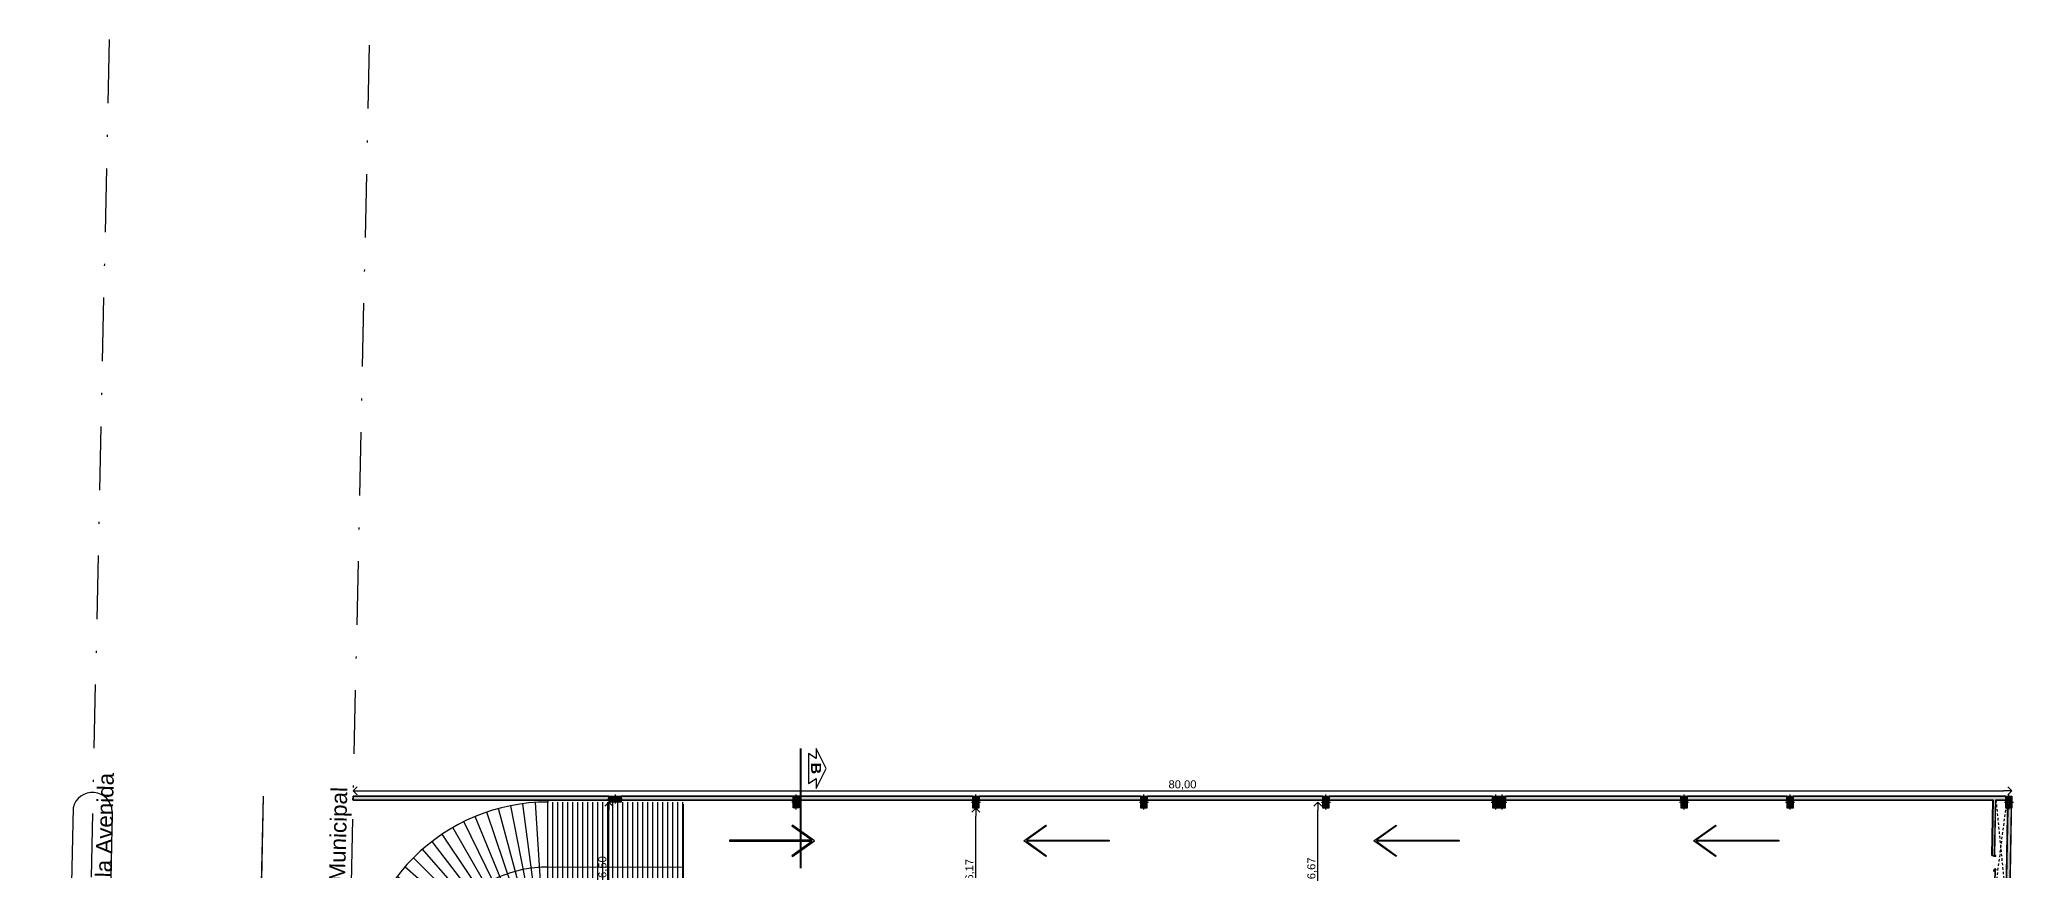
# Model space of a CAD drawing. Extents: x 306 to 2240, y 18 to 779.
# Drawn here: x 1221.9 to 1320.6, y 406.6 to 448.2 of the extents above; entities that cross this region are included whole.
import ezdxf
from ezdxf.enums import TextEntityAlignment as Align

# ---------------------------------------------------------------- set-up
doc = ezdxf.new("R2010")
doc.units = 0
doc.header["$MEASUREMENT"] = 0
doc.header["$PDMODE"] = 3
doc.linetypes.add('DASHDOT', pattern=[25.4, 12.7, -6.35, 0, -6.35])
doc.linetypes.add('HIDDEN2', pattern=[0.1875, 0.125, -0.0625])
for name, color, linetype in [('0603', 1, 'Continuous'), ('Aberturas', 2, 'Continuous'), ('COTAS', 2, 'Continuous'), ('EQUIPAMIENTOS APOYO', 1, 'Continuous'), ('est estructura', 5, 'Continuous'), ('Estructura Color', 90, 'Continuous'), ('Estructura Textura', 1, 'Continuous'), ('Linea de Est', 2, 'Continuous'), ('Línea de Corte', 2, 'Continuous'), ('MAMPOSTERIA', 6, 'Continuous'), ('PILARES SUBSUELO', 6, 'Continuous'), ('Piso', 1, 'Continuous'), ('Proyeccion', 1, 'Continuous'), ('rampa', 2, 'Continuous')]:
    doc.layers.add(name, color=color, linetype=linetype)
doc.styles.add('arial', font='arial.ttf')
doc.styles.add('Arial Black', font='')
doc.styles.get("Standard").update_dxf_attribs({"font": 'arial.ttf'})
doc.styles.get('Arial Black').set_extended_font_data('Arial Black')
doc.dimstyles.new('Cota 200', dxfattribs={"dimtxt": 0.4, "dimasz": 0.4, "dimexe": 1.25, "dimexo": 0.625, "dimgap": 0.05, "dimtad": 1, "dimzin": 1, "dimtxsty": 'arial', "dimblk": 'OPEN90', "dimcen": 0, "dimse1": 1, "dimse2": 1, "dimclrd": 1, "dimclrt": 2, "dimadec": 0, "dimazin": 0, "dimtfac": 1, "dimtix": 1, "dimtmove": 0, "dimatfit": 3, "dimldrblk": 'OPEN90', "dimfxl": 1, "dimarcsym": 0})

# ---------------------------------------------------------------- blocks, each defined once
blk = doc.blocks.new('_Open90')
at = {"color": 0, "linetype": 'ByBlock', "lineweight": -2}
for p, q in [((0, 0), (-1, 0)), ((-0.5, 0.5), (0, 0)), ((0, 0), (-0.5, -0.5))]:
    blk.add_line(p, q, dxfattribs=at)
blk = doc.blocks.new('*D201')
at = {"layer": 'COTAS', "color": 1, "linetype": 'Continuous', "lineweight": -2, "transparency": 16777216}
blk.add_line((1268.76, 403.977), (1268.76, 409.352), dxfattribs=at)
at = {"layer": 'Defpoints', "color": 0, "transparency": 16777216}
for p in [(1268.61, 409.752), (1268.76, 409.752), (1268.46, 403.577)]:
    blk.add_point(p, dxfattribs=at)
at = {"layer": 'COTAS', "color": 1, "lineweight": -2, "transparency": 16777216, "xscale": 0.4, "yscale": 0.4, "zscale": 0.4}
for p, rotation in [((1268.76, 409.752), 90), ((1268.76, 403.577), 270)]:
    blk.add_blockref('_Open90', p, dxfattribs=dict(at, rotation=rotation))
at = {"layer": 'COTAS', "color": 2, "transparency": 16777216, "insert": (1268.469, 406.665), "char_height": 0.4, "attachment_point": 5, "rotation": 90, "style": 'arial'}
blk.add_mtext('6,17', dxfattribs=at)
blk = doc.blocks.new('*D215')
at = {"layer": 'COTAS', "color": 1, "linetype": 'Continuous', "lineweight": -2, "transparency": 16777216}
blk.add_line((1250.413, 403.952), (1250.413, 409.652), dxfattribs=at)
at = {"layer": 'Defpoints', "color": 0, "transparency": 16777216}
for p in [(1250.413, 410.052), (1250.422, 410.052, 0), (1250.422, 403.552, 0)]:
    blk.add_point(p, dxfattribs=at)
at = {"layer": 'COTAS', "color": 1, "lineweight": -2, "transparency": 16777216, "xscale": 0.4, "yscale": 0.4, "zscale": 0.4}
for p, rotation in [((1250.413, 410.052), 90), ((1250.413, 403.552), 270)]:
    blk.add_blockref('_Open90', p, dxfattribs=dict(at, rotation=rotation))
at = {"layer": 'COTAS', "color": 2, "transparency": 16777216, "insert": (1250.122, 406.802), "char_height": 0.4, "attachment_point": 5, "rotation": 90, "style": 'arial'}
blk.add_mtext('6,50', dxfattribs=at)
blk = doc.blocks.new('*D169')
at = {"layer": 'COTAS', "color": 1, "linetype": 'Continuous', "lineweight": -2, "transparency": 16777216}
blk.add_line((1238.02, 402.399), (1250.222, 402.399), dxfattribs=at)
at = {"layer": 'Defpoints', "color": 0, "transparency": 16777216}
for p in [(1237.62, 410.352), (1250.622, 403.252, 0), (1250.622, 402.399)]:
    blk.add_point(p, dxfattribs=at)
at = {"layer": 'COTAS', "color": 1, "lineweight": -2, "transparency": 16777216, "xscale": 0.4, "yscale": 0.4, "zscale": 0.4, "rotation": 180}
blk.add_blockref('_Open90', (1237.62, 402.399), dxfattribs=at)
at = {"layer": 'COTAS', "color": 1, "lineweight": -2, "transparency": 16777216, "xscale": 0.4, "yscale": 0.4, "zscale": 0.4}
blk.add_blockref('_Open90', (1250.622, 402.399), dxfattribs=at)
at = {"layer": 'COTAS', "color": 2, "transparency": 16777216, "insert": (1244.121, 402.69), "char_height": 0.4, "attachment_point": 5, "style": 'arial'}
blk.add_mtext('13,00', dxfattribs=at)
blk = doc.blocks.new('*D170')
at = {"layer": 'COTAS', "color": 1, "lineweight": -2, "transparency": 16777216}
blk.add_line((1238.02, 410.611), (1320.158, 410.611), dxfattribs=at)
at = {"layer": 'Defpoints', "color": 0, "transparency": 16777216}
for p in [(1320.558, 410.611), (1237.62, 410.352), (1320.558, 410.352, 0)]:
    blk.add_point(p, dxfattribs=at)
at = {"layer": 'COTAS', "color": 1, "lineweight": -2, "transparency": 16777216, "xscale": 0.4, "yscale": 0.4, "zscale": 0.4, "rotation": 180}
blk.add_blockref('_Open90', (1237.62, 410.611), dxfattribs=at)
at = {"layer": 'COTAS', "color": 1, "lineweight": -2, "transparency": 16777216, "xscale": 0.4, "yscale": 0.4, "zscale": 0.4}
blk.add_blockref('_Open90', (1320.558, 410.611), dxfattribs=at)
at = {"layer": 'COTAS', "color": 2, "transparency": 16777216, "insert": (1279.089, 410.901), "char_height": 0.4, "attachment_point": 5, "style": 'arial'}
blk.add_mtext('80,00', dxfattribs=at)
blk = doc.blocks.new('*D179')
at = {"layer": 'COTAS', "color": 1, "lineweight": -2, "transparency": 16777216}
blk.add_line((1285.859, 403.827), (1285.859, 409.652), dxfattribs=at)
at = {"layer": 'Defpoints', "color": 0, "transparency": 16777216}
for p in [(1285.859, 410.052), (1286.033, 410.052), (1285.883, 403.427)]:
    blk.add_point(p, dxfattribs=at)
at = {"layer": 'COTAS', "color": 1, "lineweight": -2, "transparency": 16777216, "xscale": 0.4, "yscale": 0.4, "zscale": 0.4}
for p, rotation in [((1285.859, 410.052), 90), ((1285.859, 403.427), 270)]:
    blk.add_blockref('_Open90', p, dxfattribs=dict(at, rotation=rotation))
at = {"layer": 'COTAS', "color": 2, "transparency": 16777216, "insert": (1285.568, 406.74), "char_height": 0.4, "attachment_point": 5, "rotation": 90, "style": 'arial'}
blk.add_mtext('6,67', dxfattribs=at)
blk = doc.blocks.new('*U163')
at = {"layer": 'EQUIPAMIENTOS APOYO'}
blk.add_line((0, -3.25), (0, 3.25), dxfattribs=at)
blk = doc.blocks.new('*U164')
at = {"layer": 'EQUIPAMIENTOS APOYO', "color": 0, "linetype": 'ByBlock', "lineweight": -2}
for p, rotation in [((646.33, 433.209), 14.99999999999997), ((646.729, 433.302), 11.24999999999997), ((647.132, 433.368), 7.500000000000014), ((647.539, 433.408), 3.749999999999927), ((644.823, 432.584), 30), ((645.184, 432.777), 26.25), ((645.556, 432.946), 22.49999999999999), ((645.939, 433.09), 18.74999999999997), ((643.827, 431.871), 41.24999999999999), ((644.143, 432.13), 37.50000000000002), ((644.476, 432.368), 33.74999999999999), ((643.249, 431.293), 48.75000000000001), ((643.529, 431.591), 45.00000000000001), ((642.751, 430.644), 56.24999999999999), ((642.99, 430.976), 52.49999999999999), ((642.343, 429.936), 63.75), ((642.535, 430.297), 59.99999999999999), ((642.174, 429.563), 67.5), ((641.911, 428.789), 75.00000000000001), ((642.03, 429.181), 71.25), ((641.751, 427.987), 82.50000000000001), ((641.818, 428.391), 78.74999999999999), ((641.711, 427.58), 86.24999999999999), ((641.698, 427.172), 90)]:
    blk.add_blockref('*U163', p, dxfattribs=dict(at, rotation=rotation))
blk.add_blockref('*U163', (647.948, 433.422), dxfattribs=at)
blk = doc.blocks.new('Var Linea Corte Z')
at = {"layer": 'Línea de Corte'}
blk.add_lwpolyline([(-2.125, 0.199), (-2.25, 0.386), (-2, 0.386), (-2.5, 0.636), (-3, 0.386), (-2.75, 0.386), (-2.875, 0.199)], close=True, dxfattribs=at)
at = {"layer": 'Línea de Corte', "linetype": 'ByBlock', "const_width": 0.05}
blk.add_lwpolyline([(-3, 0), (0, 0)], dxfattribs=at)
at = {"layer": 'Línea de Corte', "color": 0, "style": 'Arial Black'}
blk.add_attdef('A', text='', height=0.25, dxfattribs=at).set_placement((-2.5, 0.386), align=Align.MIDDLE)
blk = doc.blocks.new('relevamiento avenida')
at = {"layer": 'Linea de Est'}
for p, q in [((356.737, 409.582), (356.708, 330.54)), ((358.697, 409.446), (358.628, 330.521))]:
    blk.add_line(p, q, dxfattribs=at)
blk.add_arc((357.708, 409.382), 0.991, 3.71379, 168.34196, dxfattribs=at)
at = {"layer": 'MAMPOSTERIA', "linetype": 'DASHDOT', "ltscale": 0.25}
for p, q in [((357.741, 448.017), (357.654, 307.536)), ((370.741, 448.009), (370.654, 307.528))]:
    blk.add_line(p, q, dxfattribs=at)
at = {"layer": 'Proyeccion', "char_height": 0.8, "attachment_point": 1, "rotation": 89.78975}
for s, insert in [('Eje de la Avenida', (357.91, 402.669)), ('Línea Municipal', (369.597, 403.077))]:
    blk.add_mtext_dynamic_manual_height_columns(s, width=14.3985, gutter_width=1, heights=[0], dxfattribs=dict(at, insert=insert))
blk = doc.blocks.new('PtC05x070 L')
for p, q in [((0.05, 0.05), (0, 0.05)), ((0.05, 0), (0, 0)), ((0.05, 0), (0.05, 0.05)), ((0.75, 0), (0.75, 0.05)), ((0.75, 0.05), (0.8, 0.05)), ((0.135, -0.005), (-0.605, -0.005)), ((-0.605, -0.005), (-0.605, -0.05)), ((-0.605, -0.05), (0.135, -0.05)), ((0.135, -0.05), (0.135, -0.005)), ((0.76, 0), (0.75, 0)), ((0.76, -0.05), (0.76, 0)), ((0.76, -0.05), (0.8, -0.05)), ((0.8, -0.05), (0.8, 0))]:
    blk.add_line(p, q)
at = {"color": 1}
for p, q in [((0.05, -0.005), (0.05, 0)), ((0.092, 0), (0.092, 0.025)), ((0.102, 0), (0.102, 0.025)), ((0.083, 0), (0.083, -0.005)), ((0.108, 0), (0.083, 0)), ((0.083, -0.055), (0.083, -0.05)), ((0.108, -0.055), (0.083, -0.055)), ((0.092, -0.055), (0.092, -0.08)), ((0.102, -0.055), (0.102, -0.08)), ((0.108, -0.005), (0.108, 0)), ((0.108, -0.05), (0.108, -0.055))]:
    blk.add_line(p, q, dxfattribs=at)
for centre, start, end in [((0.097, 0.025), 0, 180), ((0.097, -0.08), 180, 0)]:
    blk.add_arc(centre, 0.005, start, end, dxfattribs=at)
blk = doc.blocks.new('Pilar 30x60')
at = {"layer": 'Estructura Color'}
h = blk.add_hatch(color=256, dxfattribs=at)
h.dxf.hatch_style = 1
h.paths.add_polyline_path([(-0.59, -0.14), (-0.59, 0.14), (-0.01, 0.14), (-0.01, -0.14)])
at = {"layer": 'Estructura Textura'}
h = blk.add_hatch(dxfattribs=at)
h.set_pattern_fill('_USER', color=256, scale=0.025, angle=45, pattern_type=0)
h.set_pattern_definition([(45, (0, 0), (-0.0176777, 0.0176777), [])])
h.paths.add_polyline_path([(-0.6, -0.15), (-0.6, 0.15), (0, 0.15), (0, -0.15)])
at = {"layer": 'Estructura Color'}
blk.add_lwpolyline([(-0.59, -0.14), (-0.59, 0.14), (-0.01, 0.14), (-0.01, -0.14)], close=True, dxfattribs=at)
at = {"layer": 'PILARES SUBSUELO', "color": 1}
for p, q in [((-0.677, 0), (0.077, 0)), ((-0.3, 0.227), (-0.3, -0.227))]:
    blk.add_line(p, q, dxfattribs=at)
at = {"layer": 'PILARES SUBSUELO'}
blk.add_lwpolyline([(-0.6, -0.15), (-0.6, 0.15), (0, 0.15), (0, -0.15)], close=True, dxfattribs=at)

msp = doc.modelspace()

# ---------------------------------------------------------------- hatches: boundary and pattern name
at = {"layer": 'EQUIPAMIENTOS APOYO'}
h = msp.add_hatch(dxfattribs=at)
h.set_pattern_fill('_USER', color=256, scale=0.25, angle=90, pattern_type=0)
h.set_pattern_definition([(90, (1247.35736, 403.55182), (-0.25, 0), [])])
h.paths.add_polyline_path([(1250.511, 406.161), (1250.511, 407.448), (1249.687, 407.448), (1249.687, 406.161)], flags=24)
h.paths.add_polyline_path([(1250.422, 410.052), (1247.357, 410.052), (1247.357, 403.552), (1250.422, 403.552), (1251.022, 403.552), (1254.148, 403.552), (1254.148, 410.052), (1251.022, 410.052), (1251.022, 410.052), (1250.422, 410.052)])
at = {"layer": 'Estructura Color'}
h = msp.add_hatch(color=256, dxfattribs=at)
h.dxf.hatch_style = 1
h.paths.add_polyline_path([(1250.412, 410.342), (1237.63, 410.342), (1237.624, 410.162), (1250.412, 410.162)])
h = msp.add_hatch(color=256, dxfattribs=at)
h.dxf.hatch_style = 1
h.paths.add_polyline_path([(1251.032, 410.162), (1259.62, 410.162), (1259.62, 410.345), (1251.032, 410.345)])
h = msp.add_hatch(color=256, dxfattribs=at)
h.dxf.hatch_style = 1
h.paths.add_polyline_path([(1268.6, 410.342), (1259.94, 410.342), (1259.94, 410.162), (1268.6, 410.162)])
h = msp.add_hatch(color=256, dxfattribs=at)
h.dxf.hatch_style = 1
h.paths.add_polyline_path([(1276.999, 410.342), (1268.92, 410.342), (1268.92, 410.162), (1276.999, 410.162)])
h = msp.add_hatch(color=256, dxfattribs=at)
h.dxf.hatch_style = 1
h.paths.add_polyline_path([(1286.1, 410.342), (1277.319, 410.342), (1277.319, 410.162), (1286.1, 410.162)])
h = msp.add_hatch(color=256, dxfattribs=at)
h.dxf.hatch_style = 1
h.paths.add_polyline_path([(1294.595, 410.342), (1286.42, 410.342), (1286.42, 410.162), (1294.595, 410.162)])
h = msp.add_hatch(color=256, dxfattribs=at)
h.dxf.hatch_style = 1
h.paths.add_polyline_path([(1304.005, 410.342), (1295.235, 410.342), (1295.235, 410.162), (1304.005, 410.162)])
h = msp.add_hatch(color=256, dxfattribs=at)
h.dxf.hatch_style = 1
h.paths.add_polyline_path([(1309.305, 410.342), (1304.325, 410.342), (1304.325, 410.162), (1309.305, 410.162)])
h = msp.add_hatch(color=256, dxfattribs=at)
h.dxf.hatch_style = 1
h.paths.add_polyline_path([(1319.614, 410.162), (1319.562, 407.39), (1319.692, 407.388), (1319.745, 410.162), (1320.248, 410.162), (1320.248, 410.342), (1309.625, 410.342), (1309.625, 410.162)])
h = msp.add_hatch(color=256, dxfattribs=at)
h.dxf.hatch_style = 1
h.paths.add_polyline_path([(1320.357, 409.742), (1320.241, 403.584), (1320.421, 403.587), (1320.537, 409.742)])

# ---------------------------------------------------------------- linework, layer by layer
at = {"layer": '0603', "linetype": 'Continuous'}
msp.add_line((1233.129, 410.352), (1232.971, 402.807), dxfattribs=at)
at = {"layer": 'EQUIPAMIENTOS APOYO', "color": 1, "lineweight": 0}
for p, q in [((1233.129, 410.352), (1232.976, 403.36)), ((1247.357, 406.802, 0), (1254.148, 406.802, 0))]:
    msp.add_line(p, q, dxfattribs=at)
at = {"layer": 'EQUIPAMIENTOS APOYO', "elevation": 0}
msp.add_lwpolyline([(1247.357, 410.152), (1247.357, 410.052, 0.414214), (1237.857, 400.552)], format="xyb", dxfattribs=at)
at = {"layer": 'EQUIPAMIENTOS APOYO'}
msp.add_arc((1247.357, 400.552, 0), 6.25, 90, 180, dxfattribs=at)
at = {"layer": 'est estructura'}
for p, q in [((1237.62, 410.352), (1320.558, 410.352)), ((1237.62, 410.152), (1319.604, 410.152)), ((1319.427, 350.126, 0), (1320.558, 410.352, 0)), ((1319.552, 407.381, 0), (1319.604, 410.152, 0)), ((1319.702, 407.378, 0), (1319.754, 410.152, 0)), ((1319.754, 410.152), (1320.558, 410.152)), ((1320.231, 403.577, 0), (1320.358, 410.356, 0)), ((1319.552, 407.381, 0), (1319.702, 407.378, 0))]:
    msp.add_line(p, q, dxfattribs=at)
at = {"layer": 'Estructura Color', "elevation": 0}
for points in [[(1250.412, 410.342), (1237.63, 410.342), (1237.624, 410.162), (1250.412, 410.162)], [(1251.032, 410.162), (1259.62, 410.162), (1259.62, 410.345), (1251.032, 410.345)]]:
    msp.add_lwpolyline(points, close=True, dxfattribs=at)
at = {"layer": 'Estructura Color'}
for points in [[(1268.6, 410.342), (1259.94, 410.342), (1259.94, 410.162), (1268.6, 410.162)], [(1276.999, 410.342), (1268.92, 410.342), (1268.92, 410.162), (1276.999, 410.162)], [(1286.1, 410.342), (1277.319, 410.342), (1277.319, 410.162), (1286.1, 410.162)], [(1294.595, 410.342), (1286.42, 410.342), (1286.42, 410.162), (1294.595, 410.162)], [(1304.005, 410.342), (1295.235, 410.342), (1295.235, 410.162), (1304.005, 410.162)], [(1309.305, 410.342), (1304.325, 410.342), (1304.325, 410.162), (1309.305, 410.162)], [(1319.614, 410.162), (1319.562, 407.39), (1319.692, 407.388), (1319.745, 410.162), (1320.248, 410.162), (1320.248, 410.342), (1309.625, 410.342), (1309.625, 410.162)], [(1320.357, 409.742), (1320.241, 403.584), (1320.421, 403.587), (1320.537, 409.742)]]:
    msp.add_lwpolyline(points, close=True, dxfattribs=at)
at = {"layer": 'MAMPOSTERIA'}
msp.add_line((1237.616, 410.152), (1237.62, 410.352), dxfattribs=at)
at = {"layer": 'Piso', "elevation": 0}
for points in [[(1259.563, 407.371), (1259.592, 407.33), (1260.695, 408.114), (1259.592, 408.898), (1259.563, 408.857), (1260.573, 408.139), (1256.435, 408.139), (1256.435, 408.089), (1260.573, 408.089), (1259.563, 407.371)], [(1272.292, 407.371), (1272.263, 407.33), (1271.161, 408.114), (1272.263, 408.898), (1272.292, 408.857), (1271.282, 408.139), (1275.42, 408.139), (1275.42, 408.089), (1271.282, 408.089), (1272.292, 407.371)], [(1289.792, 407.371), (1289.763, 407.33), (1288.661, 408.114), (1289.763, 408.898), (1289.792, 408.857), (1288.782, 408.139), (1292.92, 408.139), (1292.92, 408.089), (1288.782, 408.089), (1289.792, 407.371)], [(1305.769, 407.371), (1305.74, 407.33), (1304.637, 408.114), (1305.74, 408.898), (1305.769, 408.857), (1304.759, 408.139), (1308.897, 408.139), (1308.897, 408.089), (1304.759, 408.089), (1305.769, 407.371)]]:
    msp.add_lwpolyline(points, dxfattribs=at)
at = {"layer": 'Proyeccion', "lineweight": 0}
msp.add_line((1254.148, 409.952, 0), (1254.148, 403.552, 0), dxfattribs=at)
at = {"layer": 'Proyeccion', "linetype": 'HIDDEN2'}
for p, q in [((1319.659, 405.072, 0), (1320.258, 409.752, 0)), ((1319.754, 410.152, 0), (1320.259, 405.072, 0))]:
    msp.add_line(p, q, dxfattribs=at)

# ---------------------------------------------------------------- block references
at = {"layer": 'Aberturas', "rotation": 88.92364092956569}
msp.add_blockref('PtC05x070 L', (1319.687, 406.578, 0), dxfattribs=at)
at = {"layer": 'EQUIPAMIENTOS APOYO'}
msp.add_blockref('*U164', (599.409, -26.62, 0), dxfattribs=at)
at = {"layer": 'Línea de Corte', "color": 7}
ref = msp.add_blockref('Var Linea Corte Z', (1259.997, 406.731), dxfattribs=dict(at, xscale=2, yscale=2, zscale=2, rotation=270))
ref.add_attrib('A', 'B', dxfattribs={"layer": '0', "color": 0, "height": 0.5, "rotation": 270, "style": 'Arial Black'}).set_placement((1260.77, 411.731), align=Align.MIDDLE)
at = {"layer": 'PILARES SUBSUELO'}
msp.add_blockref('Pilar 30x60', (1251.022, 410.202, 0), dxfattribs=at)
at = {"layer": 'PILARES SUBSUELO', "rotation": 90}
for p in [(1259.78, 410.355), (1268.76, 410.352), (1277.159, 410.352), (1286.26, 410.352), (1294.755, 410.352, 0), (1295.075, 410.352, 0), (1304.165, 410.352, 0), (1309.465, 410.352, 0), (1320.408, 410.352, 0)]:
    msp.add_blockref('Pilar 30x60', p, dxfattribs=at)
at = {"layer": 'rampa', "rotation": 358.8042650105999}
msp.add_blockref('relevamiento avenida', (858.418, 7.711), dxfattribs=at)

# ---------------------------------------------------------------- dimensions: what is measured, and where the dimension line sits
at = {"layer": 'COTAS'}
dim = msp.add_linear_dim(base=(1320.558, 410.611), p1=(1237.62, 410.352), p2=(1320.558, 410.352, 0), text='80,00', dimstyle='Cota 200', dxfattribs=at)
dim.commit()
dim.dimension.update_dxf_attribs({"geometry": '*D170', "text_midpoint": (1279.089, 410.901)})
dim = msp.add_linear_dim(base=(1250.622, 402.399), p1=(1237.62, 410.352), p2=(1250.622, 403.252, 0), dimstyle='Cota 200', override={"dimfxl": 0.05, "dimfxlon": 1}, dxfattribs=at)
dim.commit()
dim.dimension.update_dxf_attribs({"geometry": '*D169', "text_midpoint": (1244.121, 402.69)})
for base, p1, p2, picture, middle in [((1250.413, 410.052), (1250.422, 403.552, 0), (1250.422, 410.052, 0), '*D215', (1250.122, 406.802)), ((1268.7597, 409.7519), (1268.4597, 403.5774), (1268.6097, 409.7519), '*D201', (1268.4694, 406.6646))]:
    dim = msp.add_linear_dim(base=base, p1=p1, p2=p2, angle=90, dimstyle='Cota 200', override={"dimfxl": 0.05, "dimfxlon": 1}, dxfattribs=at)
    dim.commit()
    dim.dimension.update_dxf_attribs({"geometry": picture, "text_midpoint": middle})
dim = msp.add_linear_dim(base=(1285.859, 410.052), p1=(1285.883, 403.427), p2=(1286.033, 410.052), angle=90, text='6,67', dimstyle='Cota 200', dxfattribs=at)
dim.commit()
dim.dimension.update_dxf_attribs({"geometry": '*D179', "text_midpoint": (1285.568, 406.74)})

doc.saveas('drawing.dxf')
